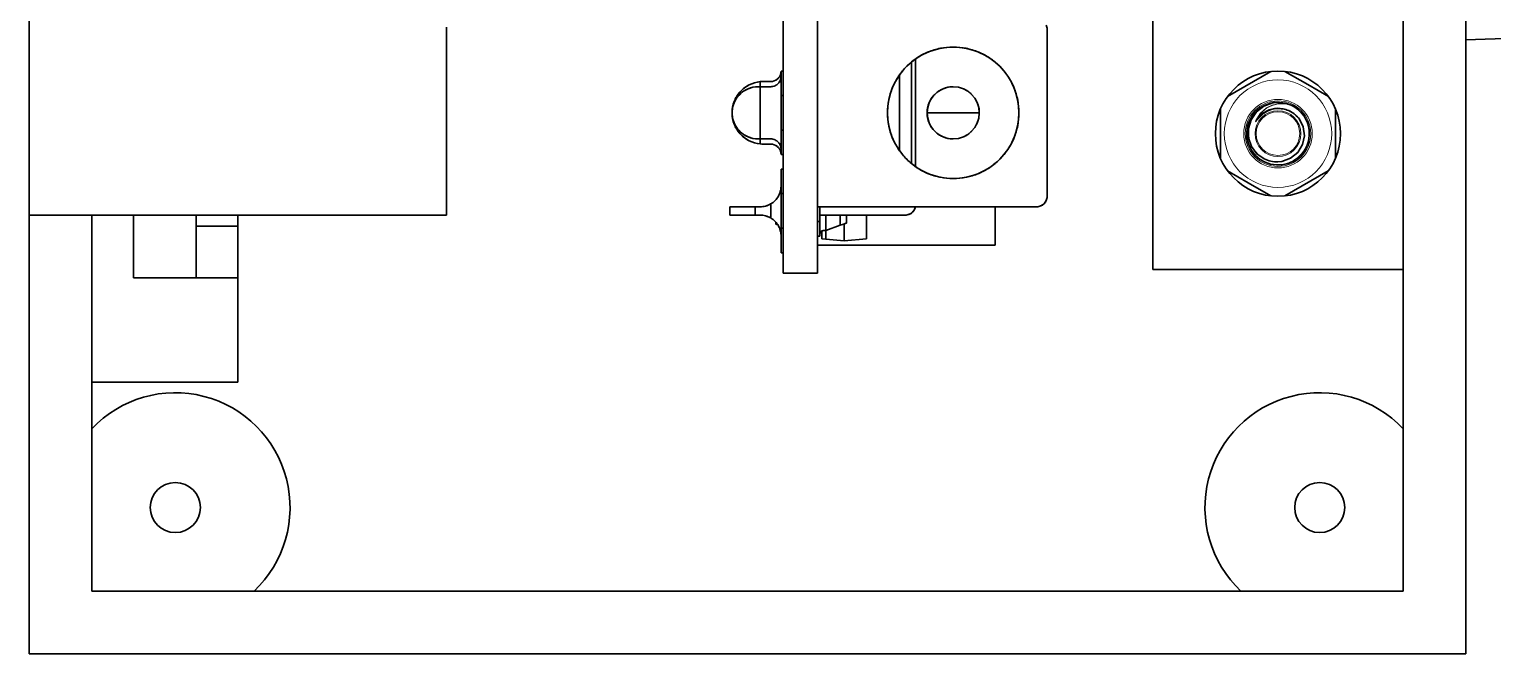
# Model space of a CAD drawing. Extents: x 146 to 1134, y 78 to 926.
# Drawn here: x 666.9 to 737.1, y 300.1 to 330 of the extents above; entities that cross this region are included whole.
import ezdxf

# ---------------------------------------------------------------- set-up
doc = ezdxf.new("R2010")
doc.units = 0

msp = doc.modelspace()

# ---------------------------------------------------------------- linework, layer by layer
at = {"color": 7, "lineweight": 35}
for p, q in [((666.909, 391.907), (666.909, 300.107)), ((735.764, 300.107), (735.764, 391.907)), ((732.764, 303.107), (732.764, 388.907)), ((703.047, 371.677), (703.047, 318.337)), ((703.047, 318.337), (703.047, 371.677)), ((704.697, 318.337), (704.697, 371.677)), ((704.697, 318.337), (704.697, 371.677)), ((720.764, 318.514), (720.764, 349.306)), ((666.909, 321.107), (666.909, 300.107)), ((666.909, 321.107), (686.909, 321.107)), ((732.764, 303.107), (669.909, 303.107)), ((735.764, 300.107), (666.909, 300.107)), ((735.764, 300.107), (666.909, 300.107))]:
    msp.add_line(p, q, dxfattribs=at)
at = {"color": 7, "lineweight": 35, "ltscale": 0.325}
msp.add_line((720.764, 331.514), (720.764, 318.514), dxfattribs=at)
at = {"color": 7, "lineweight": 35, "ltscale": 0.066199}
msp.add_line((703.047, 328.012), (703.047, 330.66), dxfattribs=at)
at = {"color": 7, "lineweight": 35, "ltscale": 0.225}
for p, q in [((704.697, 330.512), (704.697, 321.512)), ((704.697, 321.512), (704.697, 330.512)), ((666.909, 321.107), (666.909, 330.107)), ((686.909, 330.107), (686.909, 321.107))]:
    msp.add_line(p, q, dxfattribs=at)
at = {"color": 7, "lineweight": 35, "ltscale": 0.2}
msp.add_line((715.697, 330.012), (715.697, 322.012), dxfattribs=at)
msp.add_line((715.697, 330.012), (715.697, 322.012), dxfattribs=at)
at = {"color": 7, "lineweight": 35, "ltscale": 0.275003}
msp.add_line((732.764, 318.514), (732.764, 329.514), dxfattribs=at)
at = {"color": 7, "lineweight": 35, "ltscale": 0.121683}
msp.add_line((709.197, 328.446), (709.197, 323.579), dxfattribs=at)
at = {"color": 7, "lineweight": 35, "ltscale": 0.129253}
for p, q in [((709.397, 323.427), (709.397, 328.597)), ((709.397, 328.597), (709.397, 323.427))]:
    msp.add_line(p, q, dxfattribs=at)
at = {"color": 7, "lineweight": 35, "ltscale": 0.00126}
for p, q in [((702.947, 327.762), (702.944, 327.712)), ((702.944, 327.712), (702.947, 327.762)), ((702.947, 327.762), (702.944, 327.712)), ((702.947, 324.262), (702.944, 324.312)), ((702.944, 324.312), (702.947, 324.262)), ((702.944, 324.312), (702.947, 324.262))]:
    msp.add_line(p, q, dxfattribs=at)
at = {"color": 7, "lineweight": 35, "ltscale": 0.001782}
for p, q in [((702.944, 327.712), (702.947, 327.641)), ((702.944, 327.712), (702.947, 327.641)), ((702.947, 324.384), (702.944, 324.312)), ((702.947, 324.384), (702.944, 324.312))]:
    msp.add_line(p, q, dxfattribs=at)
at = {"color": 7, "lineweight": 35, "ltscale": 0.00625}
for p, q in [((702.947, 328.012), (702.947, 327.762)), ((702.947, 328.012), (702.947, 327.762)), ((702.947, 327.762), (702.947, 328.012)), ((702.947, 324.262), (702.947, 324.012)), ((702.947, 324.012), (702.947, 324.262)), ((702.947, 324.262), (702.947, 324.012)), ((701.947, 321.512), (701.697, 321.512)), ((701.947, 321.512), (701.697, 321.512)), ((701.697, 321.112), (701.947, 321.112)), ((701.697, 321.112), (701.947, 321.112)), ((701.947, 321.112), (701.697, 321.112))]:
    msp.add_line(p, q, dxfattribs=at)
at = {"color": 7, "lineweight": 35, "ltscale": 0.002499}
for p, q in [((703.047, 328.012), (702.947, 328.012)), ((702.947, 328.012), (703.047, 328.012)), ((703.047, 326.841), (702.947, 326.841)), ((702.947, 326.841), (703.047, 326.841)), ((703.047, 325.184), (702.947, 325.184)), ((702.947, 325.184), (703.047, 325.184)), ((703.047, 324.012), (702.947, 324.012)), ((703.047, 324.012), (702.947, 324.012)), ((702.947, 324.012), (703.047, 324.012)), ((702.947, 324.012), (703.047, 324.012)), ((703.047, 324.012), (702.947, 324.012)), ((703.047, 323.312), (702.947, 323.312)), ((702.947, 323.312), (703.047, 323.312)), ((703.047, 322.141), (702.947, 322.141)), ((702.947, 322.141), (703.047, 322.141)), ((702.697, 320.777), (702.697, 320.677)), ((702.697, 320.677), (702.697, 320.777)), ((702.697, 320.777), (702.697, 320.677)), ((702.697, 320.677), (702.697, 320.777)), ((702.697, 320.777), (702.697, 320.677)), ((702.697, 320.677), (702.697, 320.777)), ((702.697, 320.777), (702.697, 320.677)), ((702.697, 320.677), (702.697, 320.777)), ((702.697, 320.777), (702.697, 320.677)), ((702.697, 320.677), (702.697, 320.777)), ((702.697, 320.777), (702.697, 320.677)), ((702.697, 320.677), (702.697, 320.777)), ((702.697, 320.777), (702.697, 320.677)), ((702.697, 320.677), (702.697, 320.777)), ((702.697, 320.777), (702.697, 320.677)), ((702.697, 320.677), (702.697, 320.777)), ((702.697, 320.777), (702.697, 320.677)), ((702.697, 320.677), (702.697, 320.777)), ((702.697, 320.777), (702.697, 320.677)), ((702.697, 320.677), (702.697, 320.777)), ((702.697, 320.777), (702.697, 320.677)), ((702.697, 320.677), (702.697, 320.777)), ((702.697, 320.777), (702.697, 320.677)), ((702.697, 320.677), (702.697, 320.777)), ((702.697, 320.777), (702.697, 320.677)), ((702.697, 320.677), (702.697, 320.777)), ((702.697, 320.777), (702.697, 320.677)), ((702.697, 320.677), (702.697, 320.777)), ((704.697, 320.812), (704.797, 320.812)), ((704.697, 320.812), (704.797, 320.812)), ((704.797, 320.812), (704.697, 320.812)), ((703.047, 320.484), (702.947, 320.484)), ((702.947, 320.484), (703.047, 320.484)), ((703.047, 319.312), (702.947, 319.312)), ((703.047, 319.312), (702.947, 319.312)), ((702.947, 319.312), (703.047, 319.312))]:
    msp.add_line(p, q, dxfattribs=at)
at = {"color": 7, "lineweight": 35, "ltscale": 0.02}
for p, q in [((702.947, 327.641), (702.947, 326.841)), ((702.947, 327.641), (702.947, 326.841)), ((702.947, 325.184), (702.947, 324.384)), ((702.947, 325.184), (702.947, 324.384)), ((702.947, 323.312), (702.947, 322.512)), ((702.947, 323.312), (702.947, 322.512)), ((702.947, 322.512), (702.947, 323.312)), ((702.947, 319.312), (702.947, 320.112)), ((702.947, 320.112), (702.947, 319.312)), ((702.947, 320.112), (702.947, 319.312))]:
    msp.add_line(p, q, dxfattribs=at)
at = {"color": 7, "lineweight": 35, "ltscale": 0.081422}
msp.add_line((702.947, 327.641), (702.947, 324.384), dxfattribs=at)
at = {"color": 7, "lineweight": 35, "ltscale": 0.029289}
for p, q in [((703.047, 328.012), (703.047, 326.841)), ((703.047, 326.841), (703.047, 328.012)), ((703.047, 325.184), (703.047, 324.012)), ((703.047, 324.012), (703.047, 325.184)), ((703.047, 322.141), (703.047, 323.312)), ((703.047, 323.312), (703.047, 322.141)), ((703.047, 319.312), (703.047, 320.484)), ((703.047, 320.484), (703.047, 319.312))]:
    msp.add_line(p, q, dxfattribs=at)
at = {"color": 7, "lineweight": 35, "ltscale": 0.090213}
for p, q in [((708.615, 327.816), (708.615, 324.208)), ((708.615, 324.208), (708.615, 327.816))]:
    msp.add_line(p, q, dxfattribs=at)
at = {"color": 7, "lineweight": 35, "ltscale": 0.059963}
msp.add_line((724.35, 326.796), (726.427, 327.995), dxfattribs=at)
at = {"color": 7, "lineweight": 35, "ltscale": 0.031607}
msp.add_line((727.1, 327.995), (728.195, 327.363), dxfattribs=at)
at = {"color": 7, "lineweight": 35, "ltscale": 0.002501}
for p, q in [((701.947, 327.262), (701.847, 327.262)), ((701.847, 327.262), (701.947, 327.262)), ((701.847, 324.762), (701.947, 324.762)), ((701.947, 324.762), (701.847, 324.762)), ((701.947, 324.762), (701.847, 324.762))]:
    msp.add_line(p, q, dxfattribs=at)
at = {"color": 7, "lineweight": 35, "ltscale": 0.006062}
for p, q in [((701.947, 327.505), (701.947, 327.262)), ((701.947, 327.505), (701.947, 327.262)), ((701.947, 324.762), (701.947, 324.52)), ((701.947, 324.762), (701.947, 324.52))]:
    msp.add_line(p, q, dxfattribs=at)
at = {"color": 7, "lineweight": 35, "ltscale": 0.00647}
for p, q in [((702.205, 327.262), (701.947, 327.262)), ((701.947, 324.762), (702.205, 324.762))]:
    msp.add_line(p, q, dxfattribs=at)
at = {"color": 7, "lineweight": 35, "ltscale": 0.0625}
msp.add_line((701.947, 327.262), (701.947, 324.762), dxfattribs=at)
msp.add_line((701.947, 327.262), (701.947, 324.762), dxfattribs=at)
at = {"color": 7, "lineweight": 35, "ltscale": 0.0125}
for p, q in [((701.947, 327.262), (702.447, 327.262)), ((702.447, 324.762), (701.947, 324.762)), ((701.947, 324.762), (702.447, 324.762))]:
    msp.add_line(p, q, dxfattribs=at)
at = {"color": 7, "lineweight": 35, "ltscale": 0.008751}
for p, q in [((702.447, 327.512), (702.097, 327.512)), ((702.097, 327.512), (702.447, 327.512)), ((702.097, 324.512), (702.447, 324.512)), ((702.097, 324.512), (702.447, 324.512)), ((702.447, 324.512), (702.097, 324.512))]:
    msp.add_line(p, q, dxfattribs=at)
at = {"color": 7, "lineweight": 35, "ltscale": 0.00603}
for p, q in [((702.447, 327.262), (702.205, 327.262)), ((702.205, 324.762), (702.447, 324.762))]:
    msp.add_line(p, q, dxfattribs=at)
at = {"color": 7, "lineweight": 35, "ltscale": 0.001864}
msp.add_line((710.517, 327.062), (710.456, 327.019), dxfattribs=at)
msp.add_line((710.517, 327.062), (710.456, 327.019), dxfattribs=at)
at = {"color": 7, "lineweight": 35, "ltscale": 0.000822483}
msp.add_line((711.852, 327.076), (711.824, 327.093), dxfattribs=at)
at = {"color": 7, "lineweight": 35, "ltscale": 0.000318837}
msp.add_line((712.089, 326.887), (712.08, 326.897), dxfattribs=at)
at = {"color": 7, "lineweight": 35, "ltscale": 0.028374}
msp.add_line((729.178, 326.795), (728.195, 327.363), dxfattribs=at)
at = {"color": 7, "lineweight": 35, "ltscale": 0.041422}
for p, q in [((702.947, 326.841), (702.947, 325.184)), ((702.947, 326.841), (702.947, 325.184)), ((703.047, 326.841), (703.047, 325.184)), ((703.047, 325.184), (703.047, 326.841)), ((702.947, 322.141), (702.947, 320.484)), ((702.947, 320.484), (702.947, 322.141)), ((702.947, 322.141), (702.947, 320.484)), ((703.047, 320.484), (703.047, 322.141)), ((703.047, 322.141), (703.047, 320.484))]:
    msp.add_line(p, q, dxfattribs=at)
at = {"color": 7, "lineweight": 35, "ltscale": 0.059962}
for p, q in [((724.014, 323.815), (724.014, 326.213)), ((727.1, 322.033), (729.177, 323.232))]:
    msp.add_line(p, q, dxfattribs=at)
at = {"color": 7, "lineweight": 35, "ltscale": 0.000105509}
msp.add_line((727.277, 326.412), (727.278, 326.417), dxfattribs=at)
at = {"color": 7, "lineweight": 35, "ltscale": 0.059964}
msp.add_line((729.514, 326.213), (729.514, 323.815), dxfattribs=at)
at = {"color": 7, "lineweight": 35, "ltscale": 0.03125}
for p, q in [((709.947, 326.012), (711.197, 326.012)), ((711.197, 326.012), (709.947, 326.012)), ((711.197, 326.012), (712.447, 326.012)), ((712.447, 326.012), (711.197, 326.012))]:
    msp.add_line(p, q, dxfattribs=at)
at = {"color": 7, "lineweight": 13, "ltscale": 0.000145855}
msp.add_line((727.788, 325.711), (727.784, 325.707), dxfattribs=at)
at = {"color": 7, "lineweight": 35, "ltscale": 0.001693}
msp.add_line((710.446, 325.012), (710.502, 324.973), dxfattribs=at)
msp.add_line((710.446, 325.012), (710.502, 324.973), dxfattribs=at)
at = {"color": 7, "lineweight": 35, "ltscale": 0.001154}
msp.add_line((710.502, 324.973), (710.54, 324.948), dxfattribs=at)
msp.add_line((710.502, 324.973), (710.54, 324.948), dxfattribs=at)
at = {"color": 7, "lineweight": 35, "ltscale": 0.001028}
msp.add_line((711.8, 324.917), (711.836, 324.938), dxfattribs=at)
at = {"color": 7, "lineweight": 35, "ltscale": 0.014876}
msp.add_line((703.047, 323.417), (703.047, 324.012), dxfattribs=at)
at = {"color": 7, "lineweight": 35, "ltscale": 0.002625}
for p, q in [((703.047, 323.312), (703.047, 323.417)), ((704.802, 320.111), (704.697, 320.111)), ((704.697, 320.111), (704.802, 320.111)), ((704.697, 320.111), (704.802, 320.111)), ((704.802, 320.111), (704.697, 320.111)), ((704.697, 320.111), (704.802, 320.111))]:
    msp.add_line(p, q, dxfattribs=at)
at = {"color": 7, "lineweight": 35, "ltscale": 0.028372}
msp.add_line((724.349, 323.232), (725.332, 322.665), dxfattribs=at)
at = {"color": 7, "lineweight": 35, "ltscale": 0.001049}
for p, q in [((702.947, 322.512), (702.946, 322.47)), ((702.946, 322.47), (702.947, 322.512)), ((702.947, 322.512), (702.946, 322.47)), ((702.947, 320.112), (702.946, 320.154)), ((702.946, 320.154), (702.947, 320.112)), ((702.946, 320.154), (702.947, 320.112))]:
    msp.add_line(p, q, dxfattribs=at)
at = {"color": 7, "lineweight": 35, "ltscale": 0.000741168}
for p, q in [((702.946, 322.47), (702.947, 322.441)), ((702.947, 322.441), (702.946, 322.47)), ((702.946, 322.47), (702.947, 322.441)), ((702.947, 322.441), (702.946, 322.47)), ((702.946, 320.154), (702.947, 320.184)), ((702.947, 320.184), (702.946, 320.154)), ((702.947, 320.184), (702.946, 320.154)), ((702.946, 320.154), (702.947, 320.184))]:
    msp.add_line(p, q, dxfattribs=at)
at = {"color": 7, "lineweight": 35, "ltscale": 0.0075}
for p, q in [((702.947, 322.441), (702.947, 322.141)), ((702.947, 322.441), (702.947, 322.141)), ((702.947, 322.141), (702.947, 322.441)), ((702.947, 320.484), (702.947, 320.184)), ((702.947, 320.184), (702.947, 320.484)), ((702.947, 320.484), (702.947, 320.184))]:
    msp.add_line(p, q, dxfattribs=at)
at = {"color": 7, "lineweight": 35, "ltscale": 0.056422}
for p, q in [((702.947, 322.441), (702.947, 320.184)), ((702.947, 320.184), (702.947, 322.441))]:
    msp.add_line(p, q, dxfattribs=at)
at = {"color": 7, "lineweight": 35, "ltscale": 0.031606}
msp.add_line((726.427, 322.033), (725.332, 322.665), dxfattribs=at)
at = {"color": 7, "lineweight": 35, "ltscale": 0.01}
for p, q in [((700.497, 321.112), (700.497, 321.512)), ((700.497, 321.112), (700.497, 321.512)), ((701.697, 321.112), (701.697, 321.512)), ((701.697, 321.512), (701.697, 321.112))]:
    msp.add_line(p, q, dxfattribs=at)
at = {"color": 7, "lineweight": 35, "ltscale": 0.03}
for p, q in [((701.697, 321.512), (700.497, 321.512)), ((700.497, 321.112), (701.697, 321.112)), ((701.697, 321.112), (700.497, 321.112))]:
    msp.add_line(p, q, dxfattribs=at)
at = {"color": 7, "lineweight": 35, "ltscale": 0.002287}
for p, q in [((700.588, 321.512), (700.497, 321.512)), ((700.588, 321.112), (700.497, 321.112))]:
    msp.add_line(p, q, dxfattribs=at)
at = {"color": 7, "lineweight": 35, "ltscale": 0.006502}
for p, q in [((700.848, 321.512), (700.588, 321.512)), ((700.848, 321.112), (700.588, 321.112))]:
    msp.add_line(p, q, dxfattribs=at)
at = {"color": 7, "lineweight": 35, "ltscale": 0.009732}
for p, q in [((701.237, 321.512), (700.848, 321.512)), ((701.237, 321.112), (700.848, 321.112))]:
    msp.add_line(p, q, dxfattribs=at)
at = {"color": 7, "lineweight": 35, "ltscale": 0.011479}
for p, q in [((701.697, 321.512), (701.237, 321.512)), ((701.697, 321.112), (701.237, 321.112))]:
    msp.add_line(p, q, dxfattribs=at)
at = {"color": 7, "lineweight": 35, "ltscale": 0.016698}
for p, q in [((702.447, 320.978), (702.447, 321.646)), ((702.447, 321.646), (702.447, 320.978))]:
    msp.add_line(p, q, dxfattribs=at)
at = {"color": 7, "lineweight": 35, "ltscale": 0.2625}
msp.add_line((715.197, 321.512), (704.697, 321.512), dxfattribs=at)
msp.add_line((715.197, 321.512), (704.697, 321.512), dxfattribs=at)
msp.add_line((715.197, 321.512), (704.697, 321.512), dxfattribs=at)
at = {"color": 7, "lineweight": 35, "ltscale": 0.102499}
for p, q in [((708.897, 321.512), (704.797, 321.512)), ((704.797, 321.112), (708.897, 321.112)), ((704.797, 321.112), (708.897, 321.112)), ((708.897, 321.112), (704.797, 321.112))]:
    msp.add_line(p, q, dxfattribs=at)
at = {"color": 7, "lineweight": 35, "ltscale": 0.0175}
for p, q in [((704.797, 320.812), (704.797, 321.512)), ((704.797, 321.512), (704.797, 320.812))]:
    msp.add_line(p, q, dxfattribs=at)
at = {"color": 7, "lineweight": 35, "ltscale": 0.046001}
msp.add_line((713.207, 321.512), (713.207, 319.672), dxfattribs=at)
msp.add_line((713.207, 321.512), (713.207, 319.672), dxfattribs=at)
at = {"color": 7, "lineweight": 35, "ltscale": 0.45}
msp.add_line((669.909, 303.107), (669.909, 321.107), dxfattribs=at)
at = {"color": 7, "lineweight": 35, "ltscale": 0.075}
for p, q in [((671.909, 321.107), (671.909, 318.107)), ((674.909, 321.107), (674.909, 318.107))]:
    msp.add_line(p, q, dxfattribs=at)
at = {"color": 7, "lineweight": 35, "ltscale": 0.013286}
msp.add_line((676.909, 320.576), (676.909, 321.107), dxfattribs=at)
at = {"color": 7, "lineweight": 35, "ltscale": 0.001762}
msp.add_line((702.697, 320.707), (702.697, 320.777), dxfattribs=at)
at = {"color": 7, "lineweight": 35, "ltscale": 0.000737}
msp.add_line((702.697, 320.677), (702.697, 320.707), dxfattribs=at)
at = {"color": 7, "lineweight": 35, "ltscale": 0.025025}
msp.add_line((704.802, 321.112), (704.802, 320.111), dxfattribs=at)
at = {"color": 7, "lineweight": 35, "ltscale": 0.017525}
msp.add_line((704.802, 320.812), (704.802, 320.111), dxfattribs=at)
at = {"color": 7, "lineweight": 35, "ltscale": 0.018275}
for p, q in [((705.097, 320.381), (705.097, 321.112)), ((705.097, 321.112), (705.097, 320.381))]:
    msp.add_line(p, q, dxfattribs=at)
at = {"color": 7, "lineweight": 35, "ltscale": 0.018051}
for p, q in [((705.777, 320.624), (705.097, 320.381)), ((705.097, 320.381), (705.777, 320.624)), ((705.097, 320.381), (705.777, 320.624))]:
    msp.add_line(p, q, dxfattribs=at)
at = {"color": 7, "lineweight": 35, "ltscale": 0.012204}
for p, q in [((705.777, 320.624), (705.777, 321.112)), ((705.777, 321.112), (705.777, 320.624))]:
    msp.add_line(p, q, dxfattribs=at)
at = {"color": 7, "lineweight": 35, "ltscale": 0.003048}
msp.add_line((705.777, 320.624), (705.891, 320.665), dxfattribs=at)
msp.add_line((705.777, 320.624), (705.891, 320.665), dxfattribs=at)
at = {"color": 7, "lineweight": 35, "ltscale": 0.001878}
msp.add_line((705.777, 320.624), (705.847, 320.649), dxfattribs=at)
at = {"color": 7, "lineweight": 35, "ltscale": 0.000283805}
msp.add_line((705.865, 320.655), (705.875, 320.659), dxfattribs=at)
at = {"color": 7, "lineweight": 35, "ltscale": 0.002584}
msp.add_line((705.891, 320.665), (705.989, 320.7), dxfattribs=at)
msp.add_line((705.891, 320.665), (705.989, 320.7), dxfattribs=at)
at = {"color": 7, "lineweight": 35, "ltscale": 0.020313}
for p, q in [((705.972, 320.694), (705.972, 319.881)), ((705.972, 319.881), (705.972, 320.694))]:
    msp.add_line(p, q, dxfattribs=at)
at = {"color": 7, "lineweight": 35, "ltscale": 0.002333}
msp.add_line((705.989, 320.7), (706.077, 320.731), dxfattribs=at)
at = {"color": 7, "lineweight": 35, "ltscale": 0.001726}
msp.add_line((705.989, 320.7), (706.054, 320.723), dxfattribs=at)
at = {"color": 7, "lineweight": 35, "ltscale": 0.000607383}
msp.add_line((706.054, 320.723), (706.077, 320.731), dxfattribs=at)
at = {"color": 7, "lineweight": 35, "ltscale": 0.009525}
msp.add_line((706.077, 320.731), (706.077, 321.112), dxfattribs=at)
msp.add_line((706.077, 320.731), (706.077, 321.112), dxfattribs=at)
at = {"color": 7, "lineweight": 35, "ltscale": 0.028424}
for p, q in [((707.047, 319.975), (707.047, 321.112)), ((707.047, 321.112), (707.047, 319.975))]:
    msp.add_line(p, q, dxfattribs=at)
at = {"color": 7, "lineweight": 35, "ltscale": 0.05}
msp.add_line((676.909, 320.576), (674.909, 320.576), dxfattribs=at)
at = {"color": 7, "lineweight": 35, "ltscale": 0.061716}
msp.add_line((676.909, 318.107), (676.909, 320.576), dxfattribs=at)
at = {"color": 7, "lineweight": 35, "ltscale": 0.00065904}
msp.add_line((704.803, 320.207), (704.802, 320.181), dxfattribs=at)
at = {"color": 7, "lineweight": 35, "ltscale": 0.000570142}
msp.add_line((704.803, 320.204), (704.802, 320.181), dxfattribs=at)
at = {"color": 7, "lineweight": 35, "ltscale": 0.000312177}
msp.add_line((704.802, 320.181), (704.802, 320.194), dxfattribs=at)
at = {"color": 7, "lineweight": 35, "ltscale": 0.000285441}
msp.add_line((704.802, 320.193), (704.802, 320.181), dxfattribs=at)
at = {"color": 7, "lineweight": 35, "ltscale": 0.000282391}
msp.add_line((704.802, 320.181), (704.802, 320.192), dxfattribs=at)
at = {"color": 7, "lineweight": 35, "ltscale": 0.000269426}
msp.add_line((704.802, 320.192), (704.802, 320.181), dxfattribs=at)
at = {"color": 7, "lineweight": 35, "ltscale": 0.000244217}
msp.add_line((704.802, 320.181), (704.802, 320.191), dxfattribs=at)
at = {"color": 7, "lineweight": 35, "ltscale": 0.000956613}
msp.add_line((704.807, 320.225), (704.819, 320.262), dxfattribs=at)
at = {"color": 7, "lineweight": 35, "ltscale": 0.000893317}
msp.add_line((704.819, 320.262), (704.836, 320.293), dxfattribs=at)
at = {"color": 7, "lineweight": 35, "ltscale": 0.000198652}
msp.add_line((704.819, 320.262), (704.822, 320.269), dxfattribs=at)
at = {"color": 7, "lineweight": 35, "ltscale": 0.000891153}
msp.add_line((704.836, 320.293), (704.858, 320.321), dxfattribs=at)
at = {"color": 7, "lineweight": 35, "ltscale": 0.000735648}
msp.add_line((704.855, 320.318), (704.837, 320.295), dxfattribs=at)
at = {"color": 7, "lineweight": 35, "ltscale": 0.000698526}
msp.add_line((704.897, 320.352), (704.922, 320.365), dxfattribs=at)
at = {"color": 7, "lineweight": 35, "ltscale": 0.000701938}
msp.add_line((704.922, 320.365), (704.897, 320.352), dxfattribs=at)
at = {"color": 7, "lineweight": 35, "ltscale": 0.009406}
msp.add_line((704.897, 319.975), (704.897, 320.351), dxfattribs=at)
at = {"color": 7, "lineweight": 35, "ltscale": 0.009404}
msp.add_line((704.897, 320.351), (704.897, 319.975), dxfattribs=at)
msp.add_line((704.897, 320.351), (704.897, 319.975), dxfattribs=at)
at = {"color": 7, "lineweight": 35, "ltscale": 0.005019}
for p, q in [((705.097, 319.958), (704.897, 319.975)), ((704.897, 319.975), (705.097, 319.958)), ((704.897, 319.975), (705.097, 319.958))]:
    msp.add_line(p, q, dxfattribs=at)
at = {"color": 7, "lineweight": 35, "ltscale": 0.000125131}
msp.add_line((704.997, 320.381), (705.002, 320.381), dxfattribs=at)
at = {"color": 7, "lineweight": 35, "ltscale": 0.002374}
for p, q in [((705.097, 320.381), (705.002, 320.381)), ((705.002, 320.381), (705.097, 320.381)), ((705.097, 320.381), (705.002, 320.381))]:
    msp.add_line(p, q, dxfattribs=at)
at = {"color": 7, "lineweight": 35, "ltscale": 0.002364}
for p, q in [((705.002, 320.381), (705.096, 320.381)), ((705.096, 320.381), (705.002, 320.381))]:
    msp.add_line(p, q, dxfattribs=at)
at = {"color": 7, "lineweight": 35, "ltscale": 0.010586}
for p, q in [((705.097, 319.958), (705.097, 320.381)), ((705.097, 320.381), (705.097, 319.958)), ((705.097, 320.381), (705.097, 319.958))]:
    msp.add_line(p, q, dxfattribs=at)
at = {"color": 7, "lineweight": 35, "ltscale": 0.021959}
for p, q in [((705.972, 319.881), (705.097, 319.958)), ((705.097, 319.958), (705.972, 319.881)), ((705.097, 319.958), (705.972, 319.881))]:
    msp.add_line(p, q, dxfattribs=at)
at = {"color": 7, "lineweight": 35, "ltscale": 0.026978}
for p, q in [((705.972, 319.881), (707.047, 319.975)), ((707.047, 319.975), (705.972, 319.881)), ((705.972, 319.881), (707.047, 319.975))]:
    msp.add_line(p, q, dxfattribs=at)
at = {"color": 7, "lineweight": 35, "ltscale": 0.000250244}
msp.add_line((707.037, 319.975), (707.047, 319.975), dxfattribs=at)
at = {"color": 7, "lineweight": 35, "ltscale": 0.024376}
msp.add_line((703.047, 318.337), (703.047, 319.312), dxfattribs=at)
at = {"color": 7, "lineweight": 35, "ltscale": 0.000564575}
msp.add_line((703.047, 319.312), (703.047, 319.29), dxfattribs=at)
at = {"color": 7, "lineweight": 35, "ltscale": 0.212749}
for p, q in [((713.207, 319.672), (704.697, 319.672)), ((704.697, 319.672), (713.207, 319.672)), ((704.697, 319.672), (713.207, 319.672)), ((713.207, 319.672), (704.697, 319.672)), ((704.697, 319.672), (713.207, 319.672))]:
    msp.add_line(p, q, dxfattribs=at)
at = {"color": 7, "lineweight": 35, "ltscale": 0.3}
msp.add_line((732.764, 318.514), (720.764, 318.514), dxfattribs=at)
msp.add_line((732.764, 318.514), (720.764, 318.514), dxfattribs=at)
at = {"color": 7, "lineweight": 35, "ltscale": 0.147667}
msp.add_line((732.764, 312.607), (732.764, 318.514), dxfattribs=at)
at = {"color": 7, "lineweight": 35, "ltscale": 0.125}
for p, q in [((676.909, 318.107), (671.909, 318.107)), ((676.909, 313.107), (676.909, 318.107))]:
    msp.add_line(p, q, dxfattribs=at)
at = {"color": 7, "lineweight": 35, "ltscale": 0.041251}
for p, q in [((704.697, 318.337), (703.047, 318.337)), ((703.047, 318.337), (704.697, 318.337)), ((704.697, 318.337), (703.047, 318.337))]:
    msp.add_line(p, q, dxfattribs=at)
at = {"color": 7, "lineweight": 35, "ltscale": 0.174998}
msp.add_line((676.909, 313.107), (669.909, 313.107), dxfattribs=at)
msp.add_line((676.909, 313.107), (669.909, 313.107), dxfattribs=at)
at = {"color": 7, "lineweight": 35, "ltscale": 0.043127}
msp.add_line((732.764, 312.607), (732.764, 310.882), dxfattribs=at)
at = {"color": 7, "lineweight": 35}
for points in [[(735.764, 329.514), (738.097, 329.581)], [(726.106, 323.808), (725.758, 324.055), (725.5, 324.4), (725.357, 324.812), (725.347, 325.253), (725.474, 325.68), (725.727, 326.053), (726.085, 326.333), (726.517, 326.492), (726.549, 326.498)], [(727.788, 325.711), (727.978, 325.335), (728.033, 324.911), (727.942, 324.488), (727.713, 324.115), (727.368, 323.835), (726.945, 323.684), (726.763, 323.665)]]:
    msp.add_lwpolyline(points, dxfattribs=at)
at = {"color": 7, "lineweight": 13}
for points in [[(726.108, 323.813), (725.808, 324.016), (725.57, 324.292), (725.411, 324.623), (725.343, 324.989), (725.372, 325.364), (725.5, 325.721), (725.719, 326.035), (726.015, 326.284), (726.368, 326.448), (726.723, 326.513)], [(725.704, 325.646), (725.91, 325.984), (726.22, 326.25), (726.479, 326.373), (726.763, 326.442)], [(725.708, 325.645), (725.914, 325.982), (726.223, 326.246), (726.48, 326.37), (726.764, 326.438)], [(726.085, 325.988), (725.764, 325.671), (725.726, 325.618), (725.689, 325.577), (725.686, 325.578), (725.704, 325.646)], [(727.784, 325.707), (727.968, 325.347), (728.028, 324.943), (727.953, 324.533), (727.749, 324.167), (727.433, 323.881), (727.038, 323.71), (726.763, 323.671)]]:
    msp.add_lwpolyline(points, dxfattribs=at)
at = {"color": 7, "lineweight": 35}
for centre, radius in [((726.764, 325.014), 3), ((673.909, 307.107), 1.2), ((728.764, 307.107), 1.2)]:
    msp.add_circle(centre, radius, dxfattribs=at)
at = {"color": 7, "lineweight": 13}
for radius in [2.575, 1.641, 1.571, 1.099, 1.043]:
    msp.add_circle((726.764, 325.014), radius, dxfattribs=at)
at = {"color": 7, "lineweight": 35}
for centre, radius, start, end in [((715.201, 330.013), 0.495, 359.88934, 22.61065), ((711.197, 326.012), 3.15, 90, 270), ((711.195, 326.019), 3.143, 101.23701, 112.51299), ((711.195, 326.019), 3.143, 101.23701, 112.51299), ((711.196, 326.019), 3.143, 89.98701, 101.26299), ((711.196, 326.019), 3.143, 89.98701, 101.26299), ((711.197, 326.019), 3.143, 78.73701, 90.01299), ((711.197, 326.012), 3.15, 270, 90), ((711.197, 326.019), 3.143, 78.73701, 90.01299), ((711.199, 326.019), 3.143, 67.48701, 78.76299), ((711.199, 326.019), 3.143, 67.48701, 78.76299), ((711.192, 326.018), 3.143, 123.737, 135.01299), ((711.192, 326.018), 3.143, 123.737, 135.01299), ((711.193, 326.019), 3.143, 112.48701, 123.76299), ((711.193, 326.019), 3.143, 112.48701, 123.76299), ((711.2, 326.019), 3.143, 56.23701, 67.51299), ((711.2, 326.019), 3.143, 56.23701, 67.51299), ((711.201, 326.018), 3.143, 44.98701, 56.26299), ((711.201, 326.018), 3.143, 44.98701, 56.26299), ((702.447, 328.012), 0.5, 270, 309.74135), ((702.446, 328.014), 0.502, 270.09583, 309.60052), ((702.446, 328.014), 0.502, 270.09583, 309.60052), ((702.446, 328.013), 0.501, 309.71167, 326.49306), ((702.446, 328.013), 0.501, 309.71167, 326.49306), ((702.447, 328.012), 0.5, 309.74135, 326.49953), ((702.446, 328.013), 0.501, 326.52482, 342.12262), ((702.446, 328.013), 0.501, 326.52482, 342.12262), ((702.447, 328.012), 0.5, 326.49953, 342.13861), ((702.445, 327.763), 0.501, 335.90595, 354.1934), ((702.445, 327.763), 0.501, 335.90595, 354.1934), ((702.447, 327.762), 0.5, 335.8808, 354.22186), ((702.45, 328.012), 0.497, 342.08644, 0.05217), ((702.45, 328.012), 0.497, 342.08644, 0.05217), ((702.447, 328.012), 0.5, 342.13861, 360), ((701.949, 327.641), 0.997, 4.08805, 12.62233), ((701.949, 327.641), 0.997, 4.08806, 12.62233), ((701.943, 327.64), 1.003, 4.08161, 12.5875), ((711.19, 326.016), 3.143, 146.237, 157.51299), ((711.19, 326.016), 3.143, 146.23701, 157.51299), ((711.191, 326.017), 3.143, 134.98701, 146.263), ((711.191, 326.017), 3.143, 134.98701, 146.263), ((711.202, 326.017), 3.143, 33.73701, 45.01299), ((711.202, 326.017), 3.143, 33.73701, 45.01299), ((711.203, 326.016), 3.143, 22.48701, 33.76299), ((711.203, 326.016), 3.143, 22.48701, 33.76299), ((702.097, 326.012), 1.5, 95.73917, 264.26083), ((701.847, 326.012), 1.25, 90, 270), ((701.837, 326.019), 1.238, 134.89211, 157.60961), ((701.837, 326.019), 1.238, 134.89211, 157.60961), ((702.086, 326.018), 1.488, 137.78624, 159.01971), ((702.086, 326.018), 1.488, 137.78624, 159.01971), ((701.839, 326.023), 1.237, 112.37457, 135.11527), ((702.088, 326.023), 1.487, 116.70625, 137.9591), ((701.846, 326.02), 1.242, 89.95277, 112.59315), ((702.095, 326.019), 1.493, 95.70533, 116.87593), ((702.097, 326.012), 1.5, 90, 95.73917), ((702.097, 326.01), 1.502, 90.0035, 95.73566), ((702.447, 327.763), 0.5, 270.01133, 294.98787), ((702.447, 327.763), 0.5, 270.01133, 294.98787), ((702.447, 327.762), 0.5, 270, 294.99856), ((702.446, 327.763), 0.501, 295.02571, 316.49731), ((702.446, 327.763), 0.501, 295.02571, 316.49731), ((702.447, 327.762), 0.5, 294.99856, 316.52507), ((702.445, 327.763), 0.501, 316.55192, 335.85256), ((702.445, 327.763), 0.501, 316.55192, 335.85256), ((702.447, 327.762), 0.5, 316.52507, 335.8808), ((711.19, 326.014), 3.143, 157.487, 168.76299), ((711.19, 326.014), 3.143, 157.487, 168.76299), ((711.197, 326.012), 1.25, 90, 179.99999), ((711.197, 326.012), 1.25, 90, 180.00001), ((711.189, 326.018), 1.241, 134.92868, 146.32287), ((711.189, 326.018), 1.241, 134.92868, 146.32287), ((711.184, 326.031), 1.227, 119.64934, 128.71033), ((711.195, 326.021), 1.241, 92.13298, 103.16835), ((711.197, 326.012), 1.25, 0, 90), ((711.197, 326.012), 1.25, 360, 90), ((711.203, 326.024), 1.236, 56.16835, 67.60028), ((711.2, 326.016), 1.245, 44.47794, 56.25203), ((711.204, 326.014), 3.143, 11.23701, 22.51299), ((711.204, 326.014), 3.143, 11.23701, 22.51299), ((702.085, 326.014), 1.488, 158.8487, 180.08595), ((702.085, 326.014), 1.488, 158.8487, 180.08595), ((701.835, 326.015), 1.238, 157.38905, 180.11088), ((701.835, 326.015), 1.238, 157.38905, 180.11088), ((711.189, 326.013), 3.143, 168.73701, 180.01299), ((711.178, 326.024), 1.228, 141.74328, 150.66522), ((711.219, 326.021), 1.226, 16.13337, 26.21898), ((711.196, 326.013), 1.251, 11.18697, 24.30259), ((711.2, 326.01), 1.247, 0.07903, 11.36141), ((711.204, 326.013), 3.143, 359.98701, 11.26299), ((711.204, 326.013), 3.143, 359.98701, 11.26299), ((726.764, 325.014), 1.5, 98.21649, 75.83133), ((726.791, 324.979), 1.238, 91.26229, 124.98067), ((726.764, 325.014), 1.5, 75.83133, 98.21527), ((726.789, 324.981), 1.235, 63.16685, 91.19453), ((726.999, 325.844), 0.637, 64.0224, 78.10885), ((701.835, 326.01), 1.238, 179.88912, 202.61095), ((701.835, 326.01), 1.238, 179.88912, 202.61095), ((702.085, 326.01), 1.488, 179.91405, 201.1513), ((702.085, 326.01), 1.488, 179.91405, 201.1513), ((701.837, 326.005), 1.238, 202.39039, 225.10789), ((701.837, 326.005), 1.238, 202.39039, 225.10789), ((711.189, 326.011), 3.143, 179.98701, 191.26299), ((711.21, 326.013), 1.263, 173.41255, 180.03207), ((711.197, 326.012), 1.25, 179.99999, 270), ((711.197, 326.012), 1.25, 180.00001, 270), ((711.197, 326.012), 1.25, 179.99999, 270), ((711.185, 326.01), 1.238, 179.8909, 195.93018), ((711.197, 326.012), 1.25, 270, 0), ((711.197, 326.012), 1.25, 270, 360), ((711.219, 326.003), 1.226, 333.62975, 343.99088), ((711.178, 326.013), 1.268, 359.9765, 5.50285), ((711.178, 326.012), 1.268, 354.50745, 0.02342), ((711.217, 326.012), 1.229, 356.46265, 3.50082), ((711.204, 326.011), 3.143, 348.73701, 0.01299), ((711.204, 326.011), 3.143, 348.73701, 0.01299), ((726.781, 324.966), 1.253, 36.49782, 63.14972), ((702.086, 326.006), 1.488, 200.98029, 222.21376), ((702.086, 326.006), 1.488, 200.98029, 222.21376), ((701.839, 326.001), 1.237, 224.88473, 247.62543), ((701.839, 326.001), 1.237, 224.88473, 247.62543), ((702.088, 326.002), 1.487, 222.0409, 243.29375), ((702.088, 326.002), 1.487, 222.0409, 243.29375), ((701.846, 326.004), 1.242, 247.40685, 270.04723), ((701.846, 326.004), 1.242, 247.40685, 270.04723), ((711.19, 326.01), 3.143, 191.23701, 202.513), ((711.19, 326.01), 3.143, 191.23701, 202.513), ((711.19, 326.009), 3.143, 202.48701, 213.763), ((711.19, 326.009), 3.143, 202.48701, 213.76299), ((711.179, 326), 1.228, 209.09004, 218.57644), ((711.184, 325.993), 1.227, 230.90268, 240.72382), ((711.196, 326.009), 1.247, 256.43935, 270.02868), ((711.203, 326), 1.236, 293.85616, 303.83247), ((711.2, 326.008), 1.245, 303.74658, 315.72156), ((711.203, 326.009), 3.143, 326.23701, 337.51299), ((711.203, 326.009), 3.143, 326.23701, 337.51299), ((711.204, 326.01), 3.143, 337.48701, 348.76299), ((711.204, 326.01), 3.143, 337.48701, 348.76299), ((702.095, 326.005), 1.493, 243.12407, 264.29467), ((702.095, 326.005), 1.493, 243.12407, 264.29467), ((702.097, 326.012), 1.5, 264.26083, 270), ((702.097, 326.014), 1.502, 264.26434, 269.9965), ((702.097, 326.014), 1.502, 264.26434, 269.9965), ((702.447, 324.262), 0.5, 65.01213, 89.98867), ((702.447, 324.262), 0.5, 65.01213, 89.98867), ((702.447, 324.262), 0.5, 65.00144, 90), ((702.446, 324.01), 0.502, 50.39948, 89.90417), ((702.446, 324.01), 0.502, 50.39948, 89.90417), ((702.447, 324.012), 0.5, 50.25865, 90), ((702.446, 324.261), 0.501, 43.50269, 64.97429), ((702.446, 324.261), 0.501, 43.50269, 64.97429), ((702.447, 324.262), 0.5, 43.47493, 65.00144), ((702.446, 324.012), 0.501, 33.50694, 50.28833), ((702.446, 324.012), 0.501, 33.50694, 50.28833), ((702.447, 324.012), 0.5, 33.50047, 50.25865), ((702.445, 324.261), 0.501, 24.14744, 43.44808), ((702.445, 324.261), 0.501, 24.14744, 43.44808), ((702.447, 324.262), 0.5, 24.1192, 43.47493), ((702.446, 324.012), 0.501, 17.87738, 33.47518), ((702.446, 324.012), 0.501, 17.87738, 33.47518), ((702.447, 324.012), 0.5, 17.86139, 33.50047), ((702.445, 324.262), 0.501, 5.8066, 24.09405), ((702.445, 324.262), 0.501, 5.8066, 24.09405), ((702.447, 324.262), 0.5, 5.77814, 24.1192), ((701.943, 324.384), 1.003, 347.41252, 355.90354), ((701.949, 324.383), 0.997, 347.37768, 355.91162), ((701.949, 324.383), 0.997, 347.37767, 355.91284), ((702.45, 324.013), 0.497, 359.94783, 17.91356), ((702.45, 324.013), 0.497, 359.94783, 17.91356), ((702.447, 324.012), 0.5, 0, 17.86139), ((711.191, 326.008), 3.143, 213.737, 225.01299), ((711.191, 326.008), 3.143, 213.737, 225.01299), ((711.202, 326.008), 3.143, 314.98701, 326.26299), ((711.202, 326.008), 3.143, 314.98701, 326.26299), ((711.192, 326.007), 3.143, 224.98701, 236.263), ((711.192, 326.007), 3.143, 224.98701, 236.263), ((711.193, 326.006), 3.143, 236.23701, 247.51299), ((711.193, 326.006), 3.143, 236.23701, 247.51299), ((711.2, 326.006), 3.143, 292.48701, 303.76299), ((711.2, 326.006), 3.143, 292.48701, 303.76299), ((711.201, 326.007), 3.143, 303.73701, 315.01299), ((711.201, 326.007), 3.143, 303.73701, 315.01299), ((726.714, 325.025), 1.36, 243.43534, 272.07922), ((711.195, 326.005), 3.143, 247.48701, 258.76299), ((711.195, 326.005), 3.143, 247.48701, 258.76299), ((711.196, 326.005), 3.143, 258.73701, 270.01299), ((711.197, 326.005), 3.143, 269.98701, 281.26299), ((711.199, 326.005), 3.143, 281.23701, 292.51299), ((711.199, 326.005), 3.143, 281.23701, 292.51299), ((701.947, 322.512), 1, 315.83037, 330.54543), ((701.944, 322.514), 1.003, 315.85002, 330.52504), ((701.944, 322.514), 1.003, 315.85002, 330.52504), ((701.947, 322.512), 1, 330.54543, 344.28626), ((701.944, 322.513), 1.002, 330.56088, 344.26986), ((701.944, 322.513), 1.002, 330.56088, 344.26986), ((701.947, 322.512), 1, 344.28626, 357.59687), ((701.944, 322.513), 1.002, 344.30019, 357.58067), ((701.944, 322.513), 1.002, 344.30019, 357.58067), ((715.197, 322.012), 0.5, 270, 0), ((715.201, 322.011), 0.495, 337.38935, 0.11066), ((701.947, 322.512), 1, 270, 300), ((701.947, 322.508), 0.996, 269.96915, 285.03085), ((701.948, 322.508), 0.996, 284.96915, 300.03085), ((701.947, 322.512), 1, 300, 315.83037), ((701.944, 322.516), 1.005, 300.03585, 315.79321), ((701.944, 322.516), 1.005, 300.03585, 315.79321), ((708.897, 321.612), 0.5, 270, 348.46352), ((708.901, 321.609), 0.495, 314.88934, 337.61066), ((708.901, 321.609), 0.495, 314.88934, 337.61066), ((708.898, 321.612), 0.499, 337.42946, 348.41431), ((715.198, 322.007), 0.495, 269.88934, 292.61066), ((715.198, 322.007), 0.495, 269.88934, 292.61066), ((715.199, 322.008), 0.495, 292.38934, 315.11065), ((715.199, 322.008), 0.495, 292.38934, 315.11065), ((715.201, 322.009), 0.495, 314.88934, 337.61066), ((715.201, 322.009), 0.495, 314.88934, 337.61066), ((701.947, 320.116), 0.996, 74.96915, 90.03085), ((701.947, 320.116), 0.996, 74.96915, 90.03085), ((701.947, 320.112), 1, 60, 90), ((701.948, 320.116), 0.996, 59.96915, 75.03085), ((701.948, 320.116), 0.996, 59.96915, 75.03085), ((701.947, 320.112), 1, 44.16963, 60), ((701.944, 320.108), 1.005, 44.20679, 59.96415), ((701.944, 320.108), 1.005, 44.20679, 59.96415), ((701.947, 320.112), 1, 29.45457, 44.16963), ((701.944, 320.111), 1.003, 29.47496, 44.14998), ((701.944, 320.111), 1.003, 29.47496, 44.14998), ((702.647, 320.28), 0.4, 69.54804, 82.81925), ((702.647, 320.28), 0.4, 69.54462, 82.81925), ((702.647, 320.28), 0.4, 69.54804, 82.81925), ((702.647, 320.28), 0.4, 69.54803, 82.81925), ((702.647, 320.28), 0.4, 69.54804, 82.81925), ((702.647, 320.28), 0.4, 69.54803, 82.81925), ((702.647, 320.28), 0.4, 69.54803, 82.81925), ((702.647, 320.28), 0.4, 69.54803, 82.81925), ((702.647, 320.28), 0.4, 69.54803, 82.81925), ((702.647, 320.28), 0.4, 69.54803, 82.81925), ((702.647, 320.28), 0.4, 69.54803, 82.81925), ((702.647, 320.28), 0.4, 69.54803, 82.81925), ((702.647, 320.28), 0.4, 69.54803, 82.81925), ((702.647, 320.28), 0.4, 69.54803, 82.81925), ((702.647, 320.28), 0.4, 69.54803, 82.81925), ((702.647, 320.28), 0.4, 69.54803, 82.81925), ((702.647, 320.28), 0.4, 69.54803, 82.81925), ((702.647, 320.28), 0.4, 69.54803, 82.81925), ((702.647, 320.28), 0.4, 69.54803, 82.81925), ((702.647, 320.28), 0.4, 69.54803, 82.81925), ((702.647, 320.28), 0.4, 69.54803, 82.81925), ((702.647, 320.28), 0.4, 69.54803, 82.81925), ((702.647, 320.28), 0.4, 69.54803, 82.81925), ((702.647, 320.28), 0.4, 69.54803, 82.81925), ((702.647, 320.28), 0.4, 69.54803, 82.81925), ((702.647, 320.28), 0.4, 69.54803, 82.81925), ((702.647, 320.28), 0.4, 69.54803, 82.81925), ((702.647, 320.28), 0.4, 69.54803, 82.81925), ((702.647, 320.28), 0.4, 69.54803, 82.81925), ((701.947, 320.112), 1, 15.71374, 29.45457), ((701.944, 320.111), 1.002, 15.73014, 29.43912), ((701.944, 320.111), 1.002, 15.73014, 29.43912), ((708.898, 321.608), 0.495, 269.89535, 292.60465), ((708.898, 321.608), 0.495, 269.89535, 292.60465), ((708.899, 321.608), 0.495, 292.39535, 315.10465), ((708.899, 321.608), 0.495, 292.39535, 315.10465), ((701.947, 320.112), 1, 2.40313, 15.71374), ((701.944, 320.112), 1.002, 2.41933, 15.69981), ((701.944, 320.112), 1.002, 2.41933, 15.69981), ((705.004, 320.181), 0.202, 156.45014, 179.92127), ((705.002, 320.181), 0.2, 167.24222, 179.99999), ((705.002, 320.181), 0.2, 146.02826, 166.81543), ((705.002, 320.181), 0.2, 148.13661, 166.80342), ((705.002, 320.181), 0.2, 146.14371, 165.21097), ((705.002, 320.181), 0.2, 146.14371, 165.21097), ((705.002, 320.181), 0.2, 147.89947, 165.94363), ((705.002, 320.181), 0.2, 147.89951, 165.9436), ((705.002, 320.181), 0.2, 146.22655, 164.30808), ((705.002, 320.181), 0.2, 136.78355, 156.40874), ((704.999, 320.182), 0.197, 135.50143, 156.28459), ((705.002, 320.181), 0.2, 121.73129, 137.07904), ((705.001, 320.182), 0.2, 89.93793, 135.779), ((705.002, 320.181), 0.2, 114.27705, 135.78013), ((705.002, 320.181), 0.201, 121.62493, 135.79527), ((705.002, 320.181), 0.2, 90, 114.27705), ((673.909, 307.107), 5.5, 313.34176, 136.65825), ((728.764, 307.107), 5.5, 43.34176, 226.65825)]:
    msp.add_arc(centre, radius, start, end, dxfattribs=at)
at = {"color": 7, "lineweight": 13}
for centre, radius, start, end in [((726.764, 325.014), 1.49, 109.60262, 241.31634), ((726.764, 325.014), 1.49, 109.60265, 241.31634), ((726.764, 325.014), 1.49, 109.60268, 69.83062), ((726.764, 325.014), 1.229, 46.22136, 149.13412), ((726.791, 324.979), 1.232, 91.24778, 124.97918), ((726.951, 325.004), 1.45, 76.94618, 97.46111), ((726.951, 325.004), 1.445, 76.94603, 97.44493), ((726.789, 324.981), 1.23, 63.14627, 91.17951), ((726.781, 324.966), 1.247, 36.47089, 63.12814), ((726.714, 325.025), 1.355, 243.41326, 272.05629)]:
    msp.add_arc(centre, radius, start, end, dxfattribs=at)

doc.saveas('drawing.dxf')
